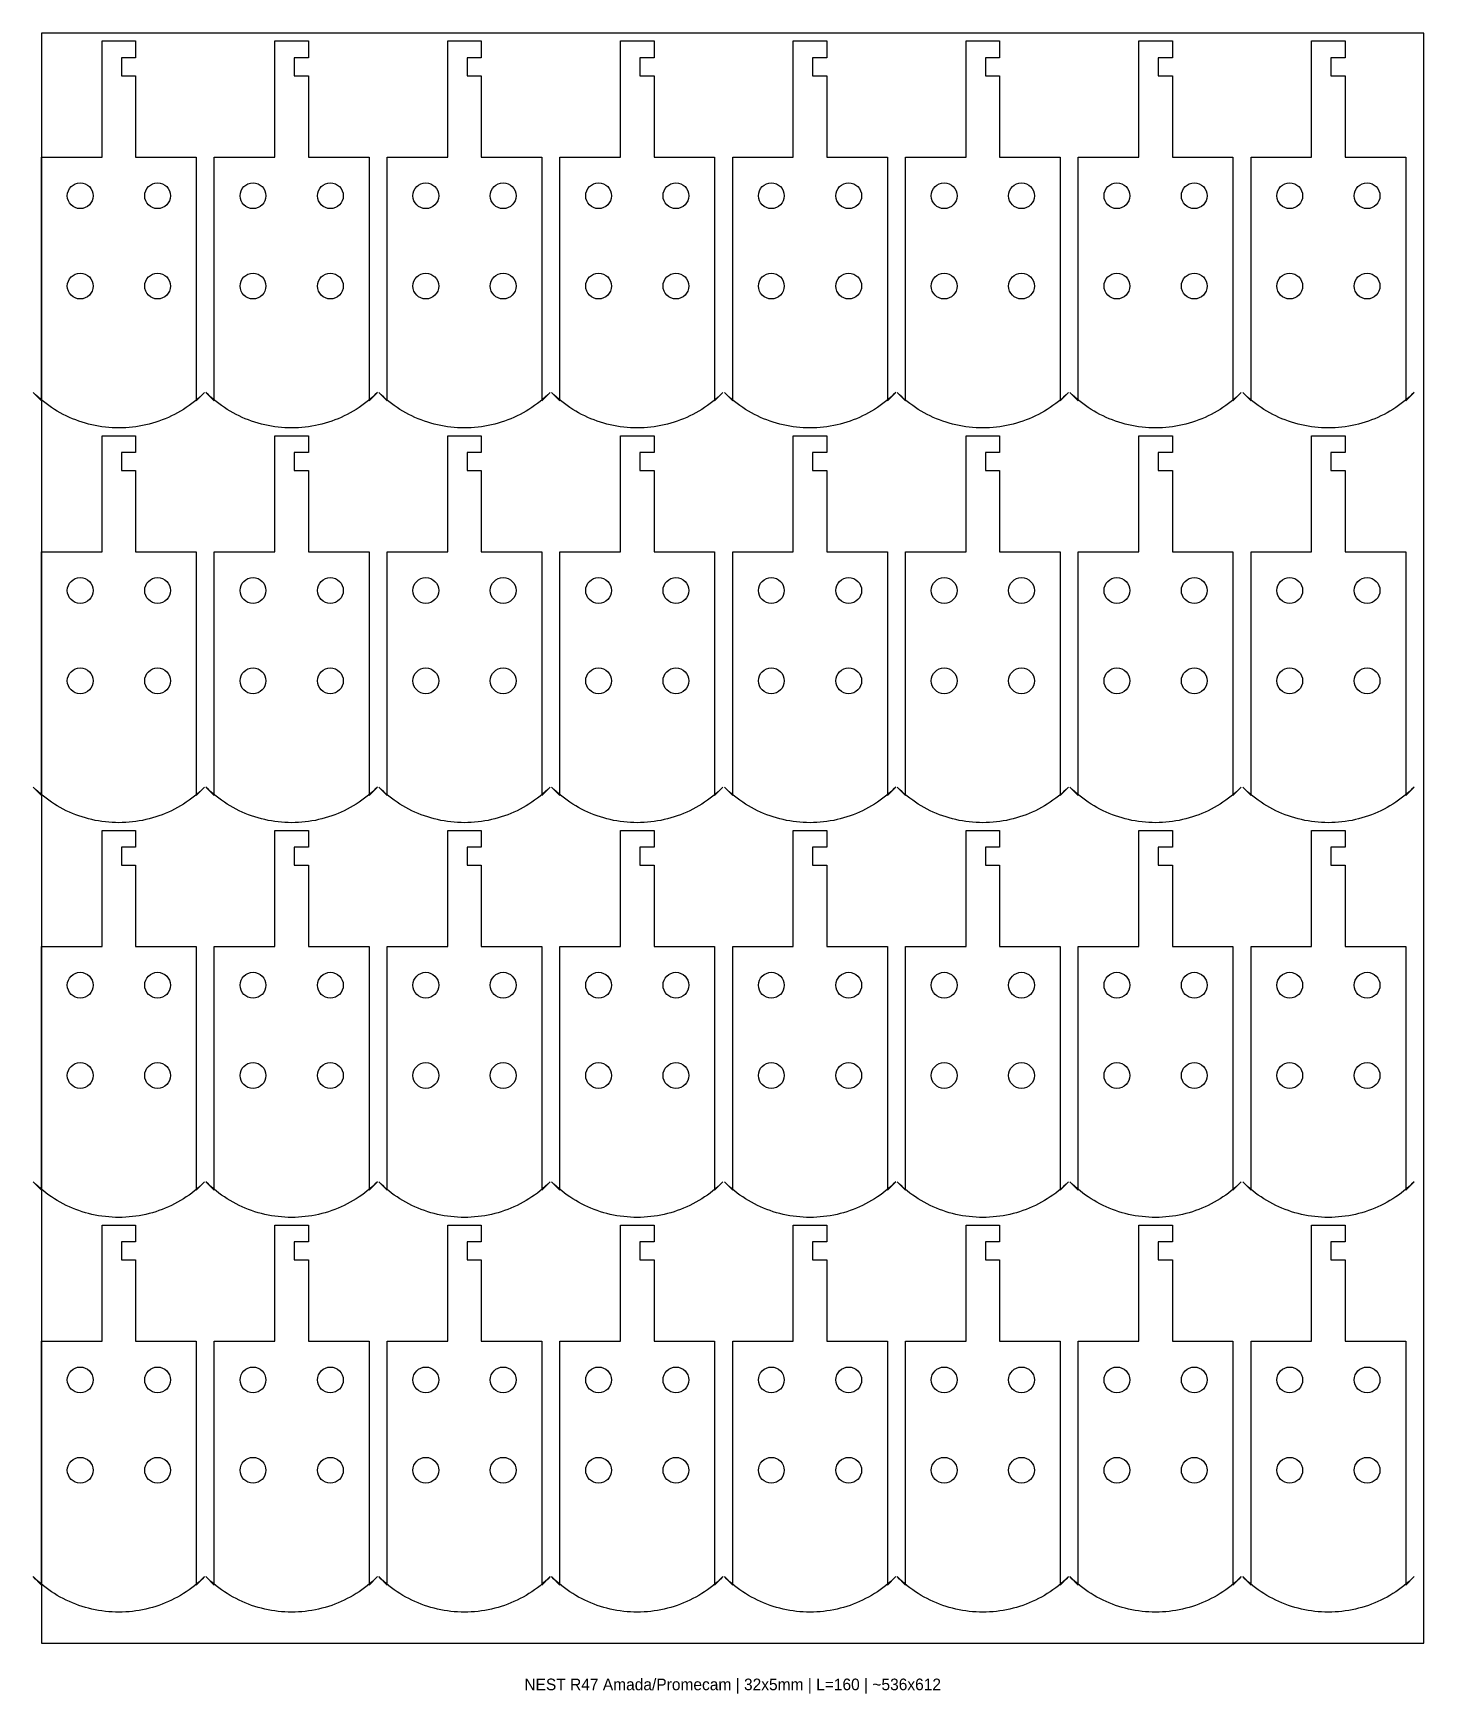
# Model space of a CAD drawing. Header units: millimetres. Extents: x -3 to 536, y -32 to 612.
import ezdxf
from ezdxf.enums import TextEntityAlignment as Align

# ---------------------------------------------------------------- set-up
doc = ezdxf.new("R2010")
doc.units = ezdxf.units.MM
doc.layers.add('CUT', color=1, linetype='Continuous')
doc.layers.add('INFO', color=7, linetype='Continuous')

msp = doc.modelspace()

# ---------------------------------------------------------------- linework, layer by layer
at = {"layer": 'CUT', "color": 1}
for points in [[(23.5, 609), (36.5, 609), (36.5, 602.5), (31, 602.5), (31, 595.5), (36.5, 595.5), (36.5, 564), (60, 564), (60, 469.53), (63.23, 472.77), (62.29, 471.85), (61.32, 470.95), (60.32, 470.09), (59.3, 469.25), (58.26, 468.45), (57.2, 467.67), (56.11, 466.92), (55.01, 466.2), (53.88, 465.52), (52.73, 464.86), (51.57, 464.24), (50.39, 463.65), (49.2, 463.1), (47.99, 462.58), (46.76, 462.09), (45.52, 461.64), (44.27, 461.22), (43.01, 460.84), (41.74, 460.49), (40.46, 460.18), (39.17, 459.9), (37.87, 459.66), (36.57, 459.46), (35.26, 459.3), (33.95, 459.17), (32.64, 459.07), (31.32, 459.02), (30, 459), (28.68, 459.02), (27.36, 459.07), (26.05, 459.17), (24.74, 459.3), (23.43, 459.46), (22.13, 459.66), (20.83, 459.9), (19.54, 460.18), (18.26, 460.49), (16.99, 460.84), (15.73, 461.22), (14.48, 461.64), (13.24, 462.09), (12.01, 462.58), (10.8, 463.1), (9.61, 463.65), (8.43, 464.24), (7.27, 464.86), (6.12, 465.52), (4.99, 466.2), (3.89, 466.92), (2.8, 467.67), (1.74, 468.45), (0.7, 469.25), (-0.32, 470.09), (-1.32, 470.95), (-2.29, 471.85), (-3.23, 472.77), (0, 469.53), (0, 564), (23.5, 564)], [(90.5, 609), (103.5, 609), (103.5, 602.5), (98, 602.5), (98, 595.5), (103.5, 595.5), (103.5, 564), (127, 564), (127, 469.53), (130.23, 472.77), (129.29, 471.85), (128.32, 470.95), (127.32, 470.09), (126.3, 469.25), (125.26, 468.45), (124.2, 467.67), (123.11, 466.92), (122.01, 466.2), (120.88, 465.52), (119.73, 464.86), (118.57, 464.24), (117.39, 463.65), (116.2, 463.1), (114.99, 462.58), (113.76, 462.09), (112.52, 461.64), (111.27, 461.22), (110.01, 460.84), (108.74, 460.49), (107.46, 460.18), (106.17, 459.9), (104.87, 459.66), (103.57, 459.46), (102.26, 459.3), (100.95, 459.17), (99.64, 459.07), (98.32, 459.02), (97, 459), (95.68, 459.02), (94.36, 459.07), (93.05, 459.17), (91.74, 459.3), (90.43, 459.46), (89.13, 459.66), (87.83, 459.9), (86.54, 460.18), (85.26, 460.49), (83.99, 460.84), (82.73, 461.22), (81.48, 461.64), (80.24, 462.09), (79.01, 462.58), (77.8, 463.1), (76.61, 463.65), (75.43, 464.24), (74.27, 464.86), (73.12, 465.52), (71.99, 466.2), (70.89, 466.92), (69.8, 467.67), (68.74, 468.45), (67.7, 469.25), (66.68, 470.09), (65.68, 470.95), (64.71, 471.85), (63.77, 472.77), (67, 469.53), (67, 564), (90.5, 564)], [(157.5, 609), (170.5, 609), (170.5, 602.5), (165, 602.5), (165, 595.5), (170.5, 595.5), (170.5, 564), (194, 564), (194, 469.53), (197.23, 472.77), (196.29, 471.85), (195.32, 470.95), (194.32, 470.09), (193.3, 469.25), (192.26, 468.45), (191.2, 467.67), (190.11, 466.92), (189.01, 466.2), (187.88, 465.52), (186.73, 464.86), (185.57, 464.24), (184.39, 463.65), (183.2, 463.1), (181.99, 462.58), (180.76, 462.09), (179.52, 461.64), (178.27, 461.22), (177.01, 460.84), (175.74, 460.49), (174.46, 460.18), (173.17, 459.9), (171.87, 459.66), (170.57, 459.46), (169.26, 459.3), (167.95, 459.17), (166.64, 459.07), (165.32, 459.02), (164, 459), (162.68, 459.02), (161.36, 459.07), (160.05, 459.17), (158.74, 459.3), (157.43, 459.46), (156.13, 459.66), (154.83, 459.9), (153.54, 460.18), (152.26, 460.49), (150.99, 460.84), (149.73, 461.22), (148.48, 461.64), (147.24, 462.09), (146.01, 462.58), (144.8, 463.1), (143.61, 463.65), (142.43, 464.24), (141.27, 464.86), (140.12, 465.52), (138.99, 466.2), (137.89, 466.92), (136.8, 467.67), (135.74, 468.45), (134.7, 469.25), (133.68, 470.09), (132.68, 470.95), (131.71, 471.85), (130.77, 472.77), (134, 469.53), (134, 564), (157.5, 564)], [(224.5, 609), (237.5, 609), (237.5, 602.5), (232, 602.5), (232, 595.5), (237.5, 595.5), (237.5, 564), (261, 564), (261, 469.53), (264.23, 472.77), (263.29, 471.85), (262.32, 470.95), (261.32, 470.09), (260.3, 469.25), (259.26, 468.45), (258.2, 467.67), (257.11, 466.92), (256.01, 466.2), (254.88, 465.52), (253.73, 464.86), (252.57, 464.24), (251.39, 463.65), (250.2, 463.1), (248.99, 462.58), (247.76, 462.09), (246.52, 461.64), (245.27, 461.22), (244.01, 460.84), (242.74, 460.49), (241.46, 460.18), (240.17, 459.9), (238.87, 459.66), (237.57, 459.46), (236.26, 459.3), (234.95, 459.17), (233.64, 459.07), (232.32, 459.02), (231, 459), (229.68, 459.02), (228.36, 459.07), (227.05, 459.17), (225.74, 459.3), (224.43, 459.46), (223.13, 459.66), (221.83, 459.9), (220.54, 460.18), (219.26, 460.49), (217.99, 460.84), (216.73, 461.22), (215.48, 461.64), (214.24, 462.09), (213.01, 462.58), (211.8, 463.1), (210.61, 463.65), (209.43, 464.24), (208.27, 464.86), (207.12, 465.52), (205.99, 466.2), (204.89, 466.92), (203.8, 467.67), (202.74, 468.45), (201.7, 469.25), (200.68, 470.09), (199.68, 470.95), (198.71, 471.85), (197.77, 472.77), (201, 469.53), (201, 564), (224.5, 564)], [(291.5, 609), (304.5, 609), (304.5, 602.5), (299, 602.5), (299, 595.5), (304.5, 595.5), (304.5, 564), (328, 564), (328, 469.53), (331.23, 472.77), (330.29, 471.85), (329.32, 470.95), (328.32, 470.09), (327.3, 469.25), (326.26, 468.45), (325.2, 467.67), (324.11, 466.92), (323.01, 466.2), (321.88, 465.52), (320.73, 464.86), (319.57, 464.24), (318.39, 463.65), (317.2, 463.1), (315.99, 462.58), (314.76, 462.09), (313.52, 461.64), (312.27, 461.22), (311.01, 460.84), (309.74, 460.49), (308.46, 460.18), (307.17, 459.9), (305.87, 459.66), (304.57, 459.46), (303.26, 459.3), (301.95, 459.17), (300.64, 459.07), (299.32, 459.02), (298, 459), (296.68, 459.02), (295.36, 459.07), (294.05, 459.17), (292.74, 459.3), (291.43, 459.46), (290.13, 459.66), (288.83, 459.9), (287.54, 460.18), (286.26, 460.49), (284.99, 460.84), (283.73, 461.22), (282.48, 461.64), (281.24, 462.09), (280.01, 462.58), (278.8, 463.1), (277.61, 463.65), (276.43, 464.24), (275.27, 464.86), (274.12, 465.52), (272.99, 466.2), (271.89, 466.92), (270.8, 467.67), (269.74, 468.45), (268.7, 469.25), (267.68, 470.09), (266.68, 470.95), (265.71, 471.85), (264.77, 472.77), (268, 469.53), (268, 564), (291.5, 564)], [(358.5, 609), (371.5, 609), (371.5, 602.5), (366, 602.5), (366, 595.5), (371.5, 595.5), (371.5, 564), (395, 564), (395, 469.53), (398.23, 472.77), (397.29, 471.85), (396.32, 470.95), (395.32, 470.09), (394.3, 469.25), (393.26, 468.45), (392.2, 467.67), (391.11, 466.92), (390.01, 466.2), (388.88, 465.52), (387.73, 464.86), (386.57, 464.24), (385.39, 463.65), (384.2, 463.1), (382.99, 462.58), (381.76, 462.09), (380.52, 461.64), (379.27, 461.22), (378.01, 460.84), (376.74, 460.49), (375.46, 460.18), (374.17, 459.9), (372.87, 459.66), (371.57, 459.46), (370.26, 459.3), (368.95, 459.17), (367.64, 459.07), (366.32, 459.02), (365, 459), (363.68, 459.02), (362.36, 459.07), (361.05, 459.17), (359.74, 459.3), (358.43, 459.46), (357.13, 459.66), (355.83, 459.9), (354.54, 460.18), (353.26, 460.49), (351.99, 460.84), (350.73, 461.22), (349.48, 461.64), (348.24, 462.09), (347.01, 462.58), (345.8, 463.1), (344.61, 463.65), (343.43, 464.24), (342.27, 464.86), (341.12, 465.52), (339.99, 466.2), (338.89, 466.92), (337.8, 467.67), (336.74, 468.45), (335.7, 469.25), (334.68, 470.09), (333.68, 470.95), (332.71, 471.85), (331.77, 472.77), (335, 469.53), (335, 564), (358.5, 564)], [(425.5, 609), (438.5, 609), (438.5, 602.5), (433, 602.5), (433, 595.5), (438.5, 595.5), (438.5, 564), (462, 564), (462, 469.53), (465.23, 472.77), (464.29, 471.85), (463.32, 470.95), (462.32, 470.09), (461.3, 469.25), (460.26, 468.45), (459.2, 467.67), (458.11, 466.92), (457.01, 466.2), (455.88, 465.52), (454.73, 464.86), (453.57, 464.24), (452.39, 463.65), (451.2, 463.1), (449.99, 462.58), (448.76, 462.09), (447.52, 461.64), (446.27, 461.22), (445.01, 460.84), (443.74, 460.49), (442.46, 460.18), (441.17, 459.9), (439.87, 459.66), (438.57, 459.46), (437.26, 459.3), (435.95, 459.17), (434.64, 459.07), (433.32, 459.02), (432, 459), (430.68, 459.02), (429.36, 459.07), (428.05, 459.17), (426.74, 459.3), (425.43, 459.46), (424.13, 459.66), (422.83, 459.9), (421.54, 460.18), (420.26, 460.49), (418.99, 460.84), (417.73, 461.22), (416.48, 461.64), (415.24, 462.09), (414.01, 462.58), (412.8, 463.1), (411.61, 463.65), (410.43, 464.24), (409.27, 464.86), (408.12, 465.52), (406.99, 466.2), (405.89, 466.92), (404.8, 467.67), (403.74, 468.45), (402.7, 469.25), (401.68, 470.09), (400.68, 470.95), (399.71, 471.85), (398.77, 472.77), (402, 469.53), (402, 564), (425.5, 564)], [(492.5, 609), (505.5, 609), (505.5, 602.5), (500, 602.5), (500, 595.5), (505.5, 595.5), (505.5, 564), (529, 564), (529, 469.53), (532.23, 472.77), (531.29, 471.85), (530.32, 470.95), (529.32, 470.09), (528.3, 469.25), (527.26, 468.45), (526.2, 467.67), (525.11, 466.92), (524.01, 466.2), (522.88, 465.52), (521.73, 464.86), (520.57, 464.24), (519.39, 463.65), (518.2, 463.1), (516.99, 462.58), (515.76, 462.09), (514.52, 461.64), (513.27, 461.22), (512.01, 460.84), (510.74, 460.49), (509.46, 460.18), (508.17, 459.9), (506.87, 459.66), (505.57, 459.46), (504.26, 459.3), (502.95, 459.17), (501.64, 459.07), (500.32, 459.02), (499, 459), (497.68, 459.02), (496.36, 459.07), (495.05, 459.17), (493.74, 459.3), (492.43, 459.46), (491.13, 459.66), (489.83, 459.9), (488.54, 460.18), (487.26, 460.49), (485.99, 460.84), (484.73, 461.22), (483.48, 461.64), (482.24, 462.09), (481.01, 462.58), (479.8, 463.1), (478.61, 463.65), (477.43, 464.24), (476.27, 464.86), (475.12, 465.52), (473.99, 466.2), (472.89, 466.92), (471.8, 467.67), (470.74, 468.45), (469.7, 469.25), (468.68, 470.09), (467.68, 470.95), (466.71, 471.85), (465.77, 472.77), (469, 469.53), (469, 564), (492.5, 564)], [(23.5, 456), (36.5, 456), (36.5, 449.5), (31, 449.5), (31, 442.5), (36.5, 442.5), (36.5, 411), (60, 411), (60, 316.53), (63.23, 319.77), (62.29, 318.85), (61.32, 317.95), (60.32, 317.09), (59.3, 316.25), (58.26, 315.45), (57.2, 314.67), (56.11, 313.92), (55.01, 313.2), (53.88, 312.52), (52.73, 311.86), (51.57, 311.24), (50.39, 310.65), (49.2, 310.1), (47.99, 309.58), (46.76, 309.09), (45.52, 308.64), (44.27, 308.22), (43.01, 307.84), (41.74, 307.49), (40.46, 307.18), (39.17, 306.9), (37.87, 306.66), (36.57, 306.46), (35.26, 306.3), (33.95, 306.17), (32.64, 306.07), (31.32, 306.02), (30, 306), (28.68, 306.02), (27.36, 306.07), (26.05, 306.17), (24.74, 306.3), (23.43, 306.46), (22.13, 306.66), (20.83, 306.9), (19.54, 307.18), (18.26, 307.49), (16.99, 307.84), (15.73, 308.22), (14.48, 308.64), (13.24, 309.09), (12.01, 309.58), (10.8, 310.1), (9.61, 310.65), (8.43, 311.24), (7.27, 311.86), (6.12, 312.52), (4.99, 313.2), (3.89, 313.92), (2.8, 314.67), (1.74, 315.45), (0.7, 316.25), (-0.32, 317.09), (-1.32, 317.95), (-2.29, 318.85), (-3.23, 319.77), (0, 316.53), (0, 411), (23.5, 411)], [(90.5, 456), (103.5, 456), (103.5, 449.5), (98, 449.5), (98, 442.5), (103.5, 442.5), (103.5, 411), (127, 411), (127, 316.53), (130.23, 319.77), (129.29, 318.85), (128.32, 317.95), (127.32, 317.09), (126.3, 316.25), (125.26, 315.45), (124.2, 314.67), (123.11, 313.92), (122.01, 313.2), (120.88, 312.52), (119.73, 311.86), (118.57, 311.24), (117.39, 310.65), (116.2, 310.1), (114.99, 309.58), (113.76, 309.09), (112.52, 308.64), (111.27, 308.22), (110.01, 307.84), (108.74, 307.49), (107.46, 307.18), (106.17, 306.9), (104.87, 306.66), (103.57, 306.46), (102.26, 306.3), (100.95, 306.17), (99.64, 306.07), (98.32, 306.02), (97, 306), (95.68, 306.02), (94.36, 306.07), (93.05, 306.17), (91.74, 306.3), (90.43, 306.46), (89.13, 306.66), (87.83, 306.9), (86.54, 307.18), (85.26, 307.49), (83.99, 307.84), (82.73, 308.22), (81.48, 308.64), (80.24, 309.09), (79.01, 309.58), (77.8, 310.1), (76.61, 310.65), (75.43, 311.24), (74.27, 311.86), (73.12, 312.52), (71.99, 313.2), (70.89, 313.92), (69.8, 314.67), (68.74, 315.45), (67.7, 316.25), (66.68, 317.09), (65.68, 317.95), (64.71, 318.85), (63.77, 319.77), (67, 316.53), (67, 411), (90.5, 411)], [(157.5, 456), (170.5, 456), (170.5, 449.5), (165, 449.5), (165, 442.5), (170.5, 442.5), (170.5, 411), (194, 411), (194, 316.53), (197.23, 319.77), (196.29, 318.85), (195.32, 317.95), (194.32, 317.09), (193.3, 316.25), (192.26, 315.45), (191.2, 314.67), (190.11, 313.92), (189.01, 313.2), (187.88, 312.52), (186.73, 311.86), (185.57, 311.24), (184.39, 310.65), (183.2, 310.1), (181.99, 309.58), (180.76, 309.09), (179.52, 308.64), (178.27, 308.22), (177.01, 307.84), (175.74, 307.49), (174.46, 307.18), (173.17, 306.9), (171.87, 306.66), (170.57, 306.46), (169.26, 306.3), (167.95, 306.17), (166.64, 306.07), (165.32, 306.02), (164, 306), (162.68, 306.02), (161.36, 306.07), (160.05, 306.17), (158.74, 306.3), (157.43, 306.46), (156.13, 306.66), (154.83, 306.9), (153.54, 307.18), (152.26, 307.49), (150.99, 307.84), (149.73, 308.22), (148.48, 308.64), (147.24, 309.09), (146.01, 309.58), (144.8, 310.1), (143.61, 310.65), (142.43, 311.24), (141.27, 311.86), (140.12, 312.52), (138.99, 313.2), (137.89, 313.92), (136.8, 314.67), (135.74, 315.45), (134.7, 316.25), (133.68, 317.09), (132.68, 317.95), (131.71, 318.85), (130.77, 319.77), (134, 316.53), (134, 411), (157.5, 411)], [(224.5, 456), (237.5, 456), (237.5, 449.5), (232, 449.5), (232, 442.5), (237.5, 442.5), (237.5, 411), (261, 411), (261, 316.53), (264.23, 319.77), (263.29, 318.85), (262.32, 317.95), (261.32, 317.09), (260.3, 316.25), (259.26, 315.45), (258.2, 314.67), (257.11, 313.92), (256.01, 313.2), (254.88, 312.52), (253.73, 311.86), (252.57, 311.24), (251.39, 310.65), (250.2, 310.1), (248.99, 309.58), (247.76, 309.09), (246.52, 308.64), (245.27, 308.22), (244.01, 307.84), (242.74, 307.49), (241.46, 307.18), (240.17, 306.9), (238.87, 306.66), (237.57, 306.46), (236.26, 306.3), (234.95, 306.17), (233.64, 306.07), (232.32, 306.02), (231, 306), (229.68, 306.02), (228.36, 306.07), (227.05, 306.17), (225.74, 306.3), (224.43, 306.46), (223.13, 306.66), (221.83, 306.9), (220.54, 307.18), (219.26, 307.49), (217.99, 307.84), (216.73, 308.22), (215.48, 308.64), (214.24, 309.09), (213.01, 309.58), (211.8, 310.1), (210.61, 310.65), (209.43, 311.24), (208.27, 311.86), (207.12, 312.52), (205.99, 313.2), (204.89, 313.92), (203.8, 314.67), (202.74, 315.45), (201.7, 316.25), (200.68, 317.09), (199.68, 317.95), (198.71, 318.85), (197.77, 319.77), (201, 316.53), (201, 411), (224.5, 411)], [(291.5, 456), (304.5, 456), (304.5, 449.5), (299, 449.5), (299, 442.5), (304.5, 442.5), (304.5, 411), (328, 411), (328, 316.53), (331.23, 319.77), (330.29, 318.85), (329.32, 317.95), (328.32, 317.09), (327.3, 316.25), (326.26, 315.45), (325.2, 314.67), (324.11, 313.92), (323.01, 313.2), (321.88, 312.52), (320.73, 311.86), (319.57, 311.24), (318.39, 310.65), (317.2, 310.1), (315.99, 309.58), (314.76, 309.09), (313.52, 308.64), (312.27, 308.22), (311.01, 307.84), (309.74, 307.49), (308.46, 307.18), (307.17, 306.9), (305.87, 306.66), (304.57, 306.46), (303.26, 306.3), (301.95, 306.17), (300.64, 306.07), (299.32, 306.02), (298, 306), (296.68, 306.02), (295.36, 306.07), (294.05, 306.17), (292.74, 306.3), (291.43, 306.46), (290.13, 306.66), (288.83, 306.9), (287.54, 307.18), (286.26, 307.49), (284.99, 307.84), (283.73, 308.22), (282.48, 308.64), (281.24, 309.09), (280.01, 309.58), (278.8, 310.1), (277.61, 310.65), (276.43, 311.24), (275.27, 311.86), (274.12, 312.52), (272.99, 313.2), (271.89, 313.92), (270.8, 314.67), (269.74, 315.45), (268.7, 316.25), (267.68, 317.09), (266.68, 317.95), (265.71, 318.85), (264.77, 319.77), (268, 316.53), (268, 411), (291.5, 411)], [(358.5, 456), (371.5, 456), (371.5, 449.5), (366, 449.5), (366, 442.5), (371.5, 442.5), (371.5, 411), (395, 411), (395, 316.53), (398.23, 319.77), (397.29, 318.85), (396.32, 317.95), (395.32, 317.09), (394.3, 316.25), (393.26, 315.45), (392.2, 314.67), (391.11, 313.92), (390.01, 313.2), (388.88, 312.52), (387.73, 311.86), (386.57, 311.24), (385.39, 310.65), (384.2, 310.1), (382.99, 309.58), (381.76, 309.09), (380.52, 308.64), (379.27, 308.22), (378.01, 307.84), (376.74, 307.49), (375.46, 307.18), (374.17, 306.9), (372.87, 306.66), (371.57, 306.46), (370.26, 306.3), (368.95, 306.17), (367.64, 306.07), (366.32, 306.02), (365, 306), (363.68, 306.02), (362.36, 306.07), (361.05, 306.17), (359.74, 306.3), (358.43, 306.46), (357.13, 306.66), (355.83, 306.9), (354.54, 307.18), (353.26, 307.49), (351.99, 307.84), (350.73, 308.22), (349.48, 308.64), (348.24, 309.09), (347.01, 309.58), (345.8, 310.1), (344.61, 310.65), (343.43, 311.24), (342.27, 311.86), (341.12, 312.52), (339.99, 313.2), (338.89, 313.92), (337.8, 314.67), (336.74, 315.45), (335.7, 316.25), (334.68, 317.09), (333.68, 317.95), (332.71, 318.85), (331.77, 319.77), (335, 316.53), (335, 411), (358.5, 411)], [(425.5, 456), (438.5, 456), (438.5, 449.5), (433, 449.5), (433, 442.5), (438.5, 442.5), (438.5, 411), (462, 411), (462, 316.53), (465.23, 319.77), (464.29, 318.85), (463.32, 317.95), (462.32, 317.09), (461.3, 316.25), (460.26, 315.45), (459.2, 314.67), (458.11, 313.92), (457.01, 313.2), (455.88, 312.52), (454.73, 311.86), (453.57, 311.24), (452.39, 310.65), (451.2, 310.1), (449.99, 309.58), (448.76, 309.09), (447.52, 308.64), (446.27, 308.22), (445.01, 307.84), (443.74, 307.49), (442.46, 307.18), (441.17, 306.9), (439.87, 306.66), (438.57, 306.46), (437.26, 306.3), (435.95, 306.17), (434.64, 306.07), (433.32, 306.02), (432, 306), (430.68, 306.02), (429.36, 306.07), (428.05, 306.17), (426.74, 306.3), (425.43, 306.46), (424.13, 306.66), (422.83, 306.9), (421.54, 307.18), (420.26, 307.49), (418.99, 307.84), (417.73, 308.22), (416.48, 308.64), (415.24, 309.09), (414.01, 309.58), (412.8, 310.1), (411.61, 310.65), (410.43, 311.24), (409.27, 311.86), (408.12, 312.52), (406.99, 313.2), (405.89, 313.92), (404.8, 314.67), (403.74, 315.45), (402.7, 316.25), (401.68, 317.09), (400.68, 317.95), (399.71, 318.85), (398.77, 319.77), (402, 316.53), (402, 411), (425.5, 411)], [(492.5, 456), (505.5, 456), (505.5, 449.5), (500, 449.5), (500, 442.5), (505.5, 442.5), (505.5, 411), (529, 411), (529, 316.53), (532.23, 319.77), (531.29, 318.85), (530.32, 317.95), (529.32, 317.09), (528.3, 316.25), (527.26, 315.45), (526.2, 314.67), (525.11, 313.92), (524.01, 313.2), (522.88, 312.52), (521.73, 311.86), (520.57, 311.24), (519.39, 310.65), (518.2, 310.1), (516.99, 309.58), (515.76, 309.09), (514.52, 308.64), (513.27, 308.22), (512.01, 307.84), (510.74, 307.49), (509.46, 307.18), (508.17, 306.9), (506.87, 306.66), (505.57, 306.46), (504.26, 306.3), (502.95, 306.17), (501.64, 306.07), (500.32, 306.02), (499, 306), (497.68, 306.02), (496.36, 306.07), (495.05, 306.17), (493.74, 306.3), (492.43, 306.46), (491.13, 306.66), (489.83, 306.9), (488.54, 307.18), (487.26, 307.49), (485.99, 307.84), (484.73, 308.22), (483.48, 308.64), (482.24, 309.09), (481.01, 309.58), (479.8, 310.1), (478.61, 310.65), (477.43, 311.24), (476.27, 311.86), (475.12, 312.52), (473.99, 313.2), (472.89, 313.92), (471.8, 314.67), (470.74, 315.45), (469.7, 316.25), (468.68, 317.09), (467.68, 317.95), (466.71, 318.85), (465.77, 319.77), (469, 316.53), (469, 411), (492.5, 411)], [(23.5, 303), (36.5, 303), (36.5, 296.5), (31, 296.5), (31, 289.5), (36.5, 289.5), (36.5, 258), (60, 258), (60, 163.53), (63.23, 166.77), (62.29, 165.85), (61.32, 164.95), (60.32, 164.09), (59.3, 163.25), (58.26, 162.45), (57.2, 161.67), (56.11, 160.92), (55.01, 160.2), (53.88, 159.52), (52.73, 158.86), (51.57, 158.24), (50.39, 157.65), (49.2, 157.1), (47.99, 156.58), (46.76, 156.09), (45.52, 155.64), (44.27, 155.22), (43.01, 154.84), (41.74, 154.49), (40.46, 154.18), (39.17, 153.9), (37.87, 153.66), (36.57, 153.46), (35.26, 153.3), (33.95, 153.17), (32.64, 153.07), (31.32, 153.02), (30, 153), (28.68, 153.02), (27.36, 153.07), (26.05, 153.17), (24.74, 153.3), (23.43, 153.46), (22.13, 153.66), (20.83, 153.9), (19.54, 154.18), (18.26, 154.49), (16.99, 154.84), (15.73, 155.22), (14.48, 155.64), (13.24, 156.09), (12.01, 156.58), (10.8, 157.1), (9.61, 157.65), (8.43, 158.24), (7.27, 158.86), (6.12, 159.52), (4.99, 160.2), (3.89, 160.92), (2.8, 161.67), (1.74, 162.45), (0.7, 163.25), (-0.32, 164.09), (-1.32, 164.95), (-2.29, 165.85), (-3.23, 166.77), (0, 163.53), (0, 258), (23.5, 258)], [(90.5, 303), (103.5, 303), (103.5, 296.5), (98, 296.5), (98, 289.5), (103.5, 289.5), (103.5, 258), (127, 258), (127, 163.53), (130.23, 166.77), (129.29, 165.85), (128.32, 164.95), (127.32, 164.09), (126.3, 163.25), (125.26, 162.45), (124.2, 161.67), (123.11, 160.92), (122.01, 160.2), (120.88, 159.52), (119.73, 158.86), (118.57, 158.24), (117.39, 157.65), (116.2, 157.1), (114.99, 156.58), (113.76, 156.09), (112.52, 155.64), (111.27, 155.22), (110.01, 154.84), (108.74, 154.49), (107.46, 154.18), (106.17, 153.9), (104.87, 153.66), (103.57, 153.46), (102.26, 153.3), (100.95, 153.17), (99.64, 153.07), (98.32, 153.02), (97, 153), (95.68, 153.02), (94.36, 153.07), (93.05, 153.17), (91.74, 153.3), (90.43, 153.46), (89.13, 153.66), (87.83, 153.9), (86.54, 154.18), (85.26, 154.49), (83.99, 154.84), (82.73, 155.22), (81.48, 155.64), (80.24, 156.09), (79.01, 156.58), (77.8, 157.1), (76.61, 157.65), (75.43, 158.24), (74.27, 158.86), (73.12, 159.52), (71.99, 160.2), (70.89, 160.92), (69.8, 161.67), (68.74, 162.45), (67.7, 163.25), (66.68, 164.09), (65.68, 164.95), (64.71, 165.85), (63.77, 166.77), (67, 163.53), (67, 258), (90.5, 258)], [(157.5, 303), (170.5, 303), (170.5, 296.5), (165, 296.5), (165, 289.5), (170.5, 289.5), (170.5, 258), (194, 258), (194, 163.53), (197.23, 166.77), (196.29, 165.85), (195.32, 164.95), (194.32, 164.09), (193.3, 163.25), (192.26, 162.45), (191.2, 161.67), (190.11, 160.92), (189.01, 160.2), (187.88, 159.52), (186.73, 158.86), (185.57, 158.24), (184.39, 157.65), (183.2, 157.1), (181.99, 156.58), (180.76, 156.09), (179.52, 155.64), (178.27, 155.22), (177.01, 154.84), (175.74, 154.49), (174.46, 154.18), (173.17, 153.9), (171.87, 153.66), (170.57, 153.46), (169.26, 153.3), (167.95, 153.17), (166.64, 153.07), (165.32, 153.02), (164, 153), (162.68, 153.02), (161.36, 153.07), (160.05, 153.17), (158.74, 153.3), (157.43, 153.46), (156.13, 153.66), (154.83, 153.9), (153.54, 154.18), (152.26, 154.49), (150.99, 154.84), (149.73, 155.22), (148.48, 155.64), (147.24, 156.09), (146.01, 156.58), (144.8, 157.1), (143.61, 157.65), (142.43, 158.24), (141.27, 158.86), (140.12, 159.52), (138.99, 160.2), (137.89, 160.92), (136.8, 161.67), (135.74, 162.45), (134.7, 163.25), (133.68, 164.09), (132.68, 164.95), (131.71, 165.85), (130.77, 166.77), (134, 163.53), (134, 258), (157.5, 258)], [(224.5, 303), (237.5, 303), (237.5, 296.5), (232, 296.5), (232, 289.5), (237.5, 289.5), (237.5, 258), (261, 258), (261, 163.53), (264.23, 166.77), (263.29, 165.85), (262.32, 164.95), (261.32, 164.09), (260.3, 163.25), (259.26, 162.45), (258.2, 161.67), (257.11, 160.92), (256.01, 160.2), (254.88, 159.52), (253.73, 158.86), (252.57, 158.24), (251.39, 157.65), (250.2, 157.1), (248.99, 156.58), (247.76, 156.09), (246.52, 155.64), (245.27, 155.22), (244.01, 154.84), (242.74, 154.49), (241.46, 154.18), (240.17, 153.9), (238.87, 153.66), (237.57, 153.46), (236.26, 153.3), (234.95, 153.17), (233.64, 153.07), (232.32, 153.02), (231, 153), (229.68, 153.02), (228.36, 153.07), (227.05, 153.17), (225.74, 153.3), (224.43, 153.46), (223.13, 153.66), (221.83, 153.9), (220.54, 154.18), (219.26, 154.49), (217.99, 154.84), (216.73, 155.22), (215.48, 155.64), (214.24, 156.09), (213.01, 156.58), (211.8, 157.1), (210.61, 157.65), (209.43, 158.24), (208.27, 158.86), (207.12, 159.52), (205.99, 160.2), (204.89, 160.92), (203.8, 161.67), (202.74, 162.45), (201.7, 163.25), (200.68, 164.09), (199.68, 164.95), (198.71, 165.85), (197.77, 166.77), (201, 163.53), (201, 258), (224.5, 258)], [(291.5, 303), (304.5, 303), (304.5, 296.5), (299, 296.5), (299, 289.5), (304.5, 289.5), (304.5, 258), (328, 258), (328, 163.53), (331.23, 166.77), (330.29, 165.85), (329.32, 164.95), (328.32, 164.09), (327.3, 163.25), (326.26, 162.45), (325.2, 161.67), (324.11, 160.92), (323.01, 160.2), (321.88, 159.52), (320.73, 158.86), (319.57, 158.24), (318.39, 157.65), (317.2, 157.1), (315.99, 156.58), (314.76, 156.09), (313.52, 155.64), (312.27, 155.22), (311.01, 154.84), (309.74, 154.49), (308.46, 154.18), (307.17, 153.9), (305.87, 153.66), (304.57, 153.46), (303.26, 153.3), (301.95, 153.17), (300.64, 153.07), (299.32, 153.02), (298, 153), (296.68, 153.02), (295.36, 153.07), (294.05, 153.17), (292.74, 153.3), (291.43, 153.46), (290.13, 153.66), (288.83, 153.9), (287.54, 154.18), (286.26, 154.49), (284.99, 154.84), (283.73, 155.22), (282.48, 155.64), (281.24, 156.09), (280.01, 156.58), (278.8, 157.1), (277.61, 157.65), (276.43, 158.24), (275.27, 158.86), (274.12, 159.52), (272.99, 160.2), (271.89, 160.92), (270.8, 161.67), (269.74, 162.45), (268.7, 163.25), (267.68, 164.09), (266.68, 164.95), (265.71, 165.85), (264.77, 166.77), (268, 163.53), (268, 258), (291.5, 258)], [(358.5, 303), (371.5, 303), (371.5, 296.5), (366, 296.5), (366, 289.5), (371.5, 289.5), (371.5, 258), (395, 258), (395, 163.53), (398.23, 166.77), (397.29, 165.85), (396.32, 164.95), (395.32, 164.09), (394.3, 163.25), (393.26, 162.45), (392.2, 161.67), (391.11, 160.92), (390.01, 160.2), (388.88, 159.52), (387.73, 158.86), (386.57, 158.24), (385.39, 157.65), (384.2, 157.1), (382.99, 156.58), (381.76, 156.09), (380.52, 155.64), (379.27, 155.22), (378.01, 154.84), (376.74, 154.49), (375.46, 154.18), (374.17, 153.9), (372.87, 153.66), (371.57, 153.46), (370.26, 153.3), (368.95, 153.17), (367.64, 153.07), (366.32, 153.02), (365, 153), (363.68, 153.02), (362.36, 153.07), (361.05, 153.17), (359.74, 153.3), (358.43, 153.46), (357.13, 153.66), (355.83, 153.9), (354.54, 154.18), (353.26, 154.49), (351.99, 154.84), (350.73, 155.22), (349.48, 155.64), (348.24, 156.09), (347.01, 156.58), (345.8, 157.1), (344.61, 157.65), (343.43, 158.24), (342.27, 158.86), (341.12, 159.52), (339.99, 160.2), (338.89, 160.92), (337.8, 161.67), (336.74, 162.45), (335.7, 163.25), (334.68, 164.09), (333.68, 164.95), (332.71, 165.85), (331.77, 166.77), (335, 163.53), (335, 258), (358.5, 258)], [(425.5, 303), (438.5, 303), (438.5, 296.5), (433, 296.5), (433, 289.5), (438.5, 289.5), (438.5, 258), (462, 258), (462, 163.53), (465.23, 166.77), (464.29, 165.85), (463.32, 164.95), (462.32, 164.09), (461.3, 163.25), (460.26, 162.45), (459.2, 161.67), (458.11, 160.92), (457.01, 160.2), (455.88, 159.52), (454.73, 158.86), (453.57, 158.24), (452.39, 157.65), (451.2, 157.1), (449.99, 156.58), (448.76, 156.09), (447.52, 155.64), (446.27, 155.22), (445.01, 154.84), (443.74, 154.49), (442.46, 154.18), (441.17, 153.9), (439.87, 153.66), (438.57, 153.46), (437.26, 153.3), (435.95, 153.17), (434.64, 153.07), (433.32, 153.02), (432, 153), (430.68, 153.02), (429.36, 153.07), (428.05, 153.17), (426.74, 153.3), (425.43, 153.46), (424.13, 153.66), (422.83, 153.9), (421.54, 154.18), (420.26, 154.49), (418.99, 154.84), (417.73, 155.22), (416.48, 155.64), (415.24, 156.09), (414.01, 156.58), (412.8, 157.1), (411.61, 157.65), (410.43, 158.24), (409.27, 158.86), (408.12, 159.52), (406.99, 160.2), (405.89, 160.92), (404.8, 161.67), (403.74, 162.45), (402.7, 163.25), (401.68, 164.09), (400.68, 164.95), (399.71, 165.85), (398.77, 166.77), (402, 163.53), (402, 258), (425.5, 258)], [(492.5, 303), (505.5, 303), (505.5, 296.5), (500, 296.5), (500, 289.5), (505.5, 289.5), (505.5, 258), (529, 258), (529, 163.53), (532.23, 166.77), (531.29, 165.85), (530.32, 164.95), (529.32, 164.09), (528.3, 163.25), (527.26, 162.45), (526.2, 161.67), (525.11, 160.92), (524.01, 160.2), (522.88, 159.52), (521.73, 158.86), (520.57, 158.24), (519.39, 157.65), (518.2, 157.1), (516.99, 156.58), (515.76, 156.09), (514.52, 155.64), (513.27, 155.22), (512.01, 154.84), (510.74, 154.49), (509.46, 154.18), (508.17, 153.9), (506.87, 153.66), (505.57, 153.46), (504.26, 153.3), (502.95, 153.17), (501.64, 153.07), (500.32, 153.02), (499, 153), (497.68, 153.02), (496.36, 153.07), (495.05, 153.17), (493.74, 153.3), (492.43, 153.46), (491.13, 153.66), (489.83, 153.9), (488.54, 154.18), (487.26, 154.49), (485.99, 154.84), (484.73, 155.22), (483.48, 155.64), (482.24, 156.09), (481.01, 156.58), (479.8, 157.1), (478.61, 157.65), (477.43, 158.24), (476.27, 158.86), (475.12, 159.52), (473.99, 160.2), (472.89, 160.92), (471.8, 161.67), (470.74, 162.45), (469.7, 163.25), (468.68, 164.09), (467.68, 164.95), (466.71, 165.85), (465.77, 166.77), (469, 163.53), (469, 258), (492.5, 258)], [(23.5, 150), (36.5, 150), (36.5, 143.5), (31, 143.5), (31, 136.5), (36.5, 136.5), (36.5, 105), (60, 105), (60, 10.53), (63.23, 13.77), (62.29, 12.85), (61.32, 11.95), (60.32, 11.09), (59.3, 10.25), (58.26, 9.45), (57.2, 8.67), (56.11, 7.92), (55.01, 7.2), (53.88, 6.52), (52.73, 5.86), (51.57, 5.24), (50.39, 4.65), (49.2, 4.1), (47.99, 3.58), (46.76, 3.09), (45.52, 2.64), (44.27, 2.22), (43.01, 1.84), (41.74, 1.49), (40.46, 1.18), (39.17, 0.9), (37.87, 0.66), (36.57, 0.46), (35.26, 0.3), (33.95, 0.17), (32.64, 0.07), (31.32, 0.02), (30, 0), (28.68, 0.02), (27.36, 0.07), (26.05, 0.17), (24.74, 0.3), (23.43, 0.46), (22.13, 0.66), (20.83, 0.9), (19.54, 1.18), (18.26, 1.49), (16.99, 1.84), (15.73, 2.22), (14.48, 2.64), (13.24, 3.09), (12.01, 3.58), (10.8, 4.1), (9.61, 4.65), (8.43, 5.24), (7.27, 5.86), (6.12, 6.52), (4.99, 7.2), (3.89, 7.92), (2.8, 8.67), (1.74, 9.45), (0.7, 10.25), (-0.32, 11.09), (-1.32, 11.95), (-2.29, 12.85), (-3.23, 13.77), (0, 10.53), (0, 105), (23.5, 105)], [(90.5, 150), (103.5, 150), (103.5, 143.5), (98, 143.5), (98, 136.5), (103.5, 136.5), (103.5, 105), (127, 105), (127, 10.53), (130.23, 13.77), (129.29, 12.85), (128.32, 11.95), (127.32, 11.09), (126.3, 10.25), (125.26, 9.45), (124.2, 8.67), (123.11, 7.92), (122.01, 7.2), (120.88, 6.52), (119.73, 5.86), (118.57, 5.24), (117.39, 4.65), (116.2, 4.1), (114.99, 3.58), (113.76, 3.09), (112.52, 2.64), (111.27, 2.22), (110.01, 1.84), (108.74, 1.49), (107.46, 1.18), (106.17, 0.9), (104.87, 0.66), (103.57, 0.46), (102.26, 0.3), (100.95, 0.17), (99.64, 0.07), (98.32, 0.02), (97, 0), (95.68, 0.02), (94.36, 0.07), (93.05, 0.17), (91.74, 0.3), (90.43, 0.46), (89.13, 0.66), (87.83, 0.9), (86.54, 1.18), (85.26, 1.49), (83.99, 1.84), (82.73, 2.22), (81.48, 2.64), (80.24, 3.09), (79.01, 3.58), (77.8, 4.1), (76.61, 4.65), (75.43, 5.24), (74.27, 5.86), (73.12, 6.52), (71.99, 7.2), (70.89, 7.92), (69.8, 8.67), (68.74, 9.45), (67.7, 10.25), (66.68, 11.09), (65.68, 11.95), (64.71, 12.85), (63.77, 13.77), (67, 10.53), (67, 105), (90.5, 105)], [(157.5, 150), (170.5, 150), (170.5, 143.5), (165, 143.5), (165, 136.5), (170.5, 136.5), (170.5, 105), (194, 105), (194, 10.53), (197.23, 13.77), (196.29, 12.85), (195.32, 11.95), (194.32, 11.09), (193.3, 10.25), (192.26, 9.45), (191.2, 8.67), (190.11, 7.92), (189.01, 7.2), (187.88, 6.52), (186.73, 5.86), (185.57, 5.24), (184.39, 4.65), (183.2, 4.1), (181.99, 3.58), (180.76, 3.09), (179.52, 2.64), (178.27, 2.22), (177.01, 1.84), (175.74, 1.49), (174.46, 1.18), (173.17, 0.9), (171.87, 0.66), (170.57, 0.46), (169.26, 0.3), (167.95, 0.17), (166.64, 0.07), (165.32, 0.02), (164, 0), (162.68, 0.02), (161.36, 0.07), (160.05, 0.17), (158.74, 0.3), (157.43, 0.46), (156.13, 0.66), (154.83, 0.9), (153.54, 1.18), (152.26, 1.49), (150.99, 1.84), (149.73, 2.22), (148.48, 2.64), (147.24, 3.09), (146.01, 3.58), (144.8, 4.1), (143.61, 4.65), (142.43, 5.24), (141.27, 5.86), (140.12, 6.52), (138.99, 7.2), (137.89, 7.92), (136.8, 8.67), (135.74, 9.45), (134.7, 10.25), (133.68, 11.09), (132.68, 11.95), (131.71, 12.85), (130.77, 13.77), (134, 10.53), (134, 105), (157.5, 105)], [(224.5, 150), (237.5, 150), (237.5, 143.5), (232, 143.5), (232, 136.5), (237.5, 136.5), (237.5, 105), (261, 105), (261, 10.53), (264.23, 13.77), (263.29, 12.85), (262.32, 11.95), (261.32, 11.09), (260.3, 10.25), (259.26, 9.45), (258.2, 8.67), (257.11, 7.92), (256.01, 7.2), (254.88, 6.52), (253.73, 5.86), (252.57, 5.24), (251.39, 4.65), (250.2, 4.1), (248.99, 3.58), (247.76, 3.09), (246.52, 2.64), (245.27, 2.22), (244.01, 1.84), (242.74, 1.49), (241.46, 1.18), (240.17, 0.9), (238.87, 0.66), (237.57, 0.46), (236.26, 0.3), (234.95, 0.17), (233.64, 0.07), (232.32, 0.02), (231, 0), (229.68, 0.02), (228.36, 0.07), (227.05, 0.17), (225.74, 0.3), (224.43, 0.46), (223.13, 0.66), (221.83, 0.9), (220.54, 1.18), (219.26, 1.49), (217.99, 1.84), (216.73, 2.22), (215.48, 2.64), (214.24, 3.09), (213.01, 3.58), (211.8, 4.1), (210.61, 4.65), (209.43, 5.24), (208.27, 5.86), (207.12, 6.52), (205.99, 7.2), (204.89, 7.92), (203.8, 8.67), (202.74, 9.45), (201.7, 10.25), (200.68, 11.09), (199.68, 11.95), (198.71, 12.85), (197.77, 13.77), (201, 10.53), (201, 105), (224.5, 105)], [(291.5, 150), (304.5, 150), (304.5, 143.5), (299, 143.5), (299, 136.5), (304.5, 136.5), (304.5, 105), (328, 105), (328, 10.53), (331.23, 13.77), (330.29, 12.85), (329.32, 11.95), (328.32, 11.09), (327.3, 10.25), (326.26, 9.45), (325.2, 8.67), (324.11, 7.92), (323.01, 7.2), (321.88, 6.52), (320.73, 5.86), (319.57, 5.24), (318.39, 4.65), (317.2, 4.1), (315.99, 3.58), (314.76, 3.09), (313.52, 2.64), (312.27, 2.22), (311.01, 1.84), (309.74, 1.49), (308.46, 1.18), (307.17, 0.9), (305.87, 0.66), (304.57, 0.46), (303.26, 0.3), (301.95, 0.17), (300.64, 0.07), (299.32, 0.02), (298, 0), (296.68, 0.02), (295.36, 0.07), (294.05, 0.17), (292.74, 0.3), (291.43, 0.46), (290.13, 0.66), (288.83, 0.9), (287.54, 1.18), (286.26, 1.49), (284.99, 1.84), (283.73, 2.22), (282.48, 2.64), (281.24, 3.09), (280.01, 3.58), (278.8, 4.1), (277.61, 4.65), (276.43, 5.24), (275.27, 5.86), (274.12, 6.52), (272.99, 7.2), (271.89, 7.92), (270.8, 8.67), (269.74, 9.45), (268.7, 10.25), (267.68, 11.09), (266.68, 11.95), (265.71, 12.85), (264.77, 13.77), (268, 10.53), (268, 105), (291.5, 105)], [(358.5, 150), (371.5, 150), (371.5, 143.5), (366, 143.5), (366, 136.5), (371.5, 136.5), (371.5, 105), (395, 105), (395, 10.53), (398.23, 13.77), (397.29, 12.85), (396.32, 11.95), (395.32, 11.09), (394.3, 10.25), (393.26, 9.45), (392.2, 8.67), (391.11, 7.92), (390.01, 7.2), (388.88, 6.52), (387.73, 5.86), (386.57, 5.24), (385.39, 4.65), (384.2, 4.1), (382.99, 3.58), (381.76, 3.09), (380.52, 2.64), (379.27, 2.22), (378.01, 1.84), (376.74, 1.49), (375.46, 1.18), (374.17, 0.9), (372.87, 0.66), (371.57, 0.46), (370.26, 0.3), (368.95, 0.17), (367.64, 0.07), (366.32, 0.02), (365, 0), (363.68, 0.02), (362.36, 0.07), (361.05, 0.17), (359.74, 0.3), (358.43, 0.46), (357.13, 0.66), (355.83, 0.9), (354.54, 1.18), (353.26, 1.49), (351.99, 1.84), (350.73, 2.22), (349.48, 2.64), (348.24, 3.09), (347.01, 3.58), (345.8, 4.1), (344.61, 4.65), (343.43, 5.24), (342.27, 5.86), (341.12, 6.52), (339.99, 7.2), (338.89, 7.92), (337.8, 8.67), (336.74, 9.45), (335.7, 10.25), (334.68, 11.09), (333.68, 11.95), (332.71, 12.85), (331.77, 13.77), (335, 10.53), (335, 105), (358.5, 105)], [(425.5, 150), (438.5, 150), (438.5, 143.5), (433, 143.5), (433, 136.5), (438.5, 136.5), (438.5, 105), (462, 105), (462, 10.53), (465.23, 13.77), (464.29, 12.85), (463.32, 11.95), (462.32, 11.09), (461.3, 10.25), (460.26, 9.45), (459.2, 8.67), (458.11, 7.92), (457.01, 7.2), (455.88, 6.52), (454.73, 5.86), (453.57, 5.24), (452.39, 4.65), (451.2, 4.1), (449.99, 3.58), (448.76, 3.09), (447.52, 2.64), (446.27, 2.22), (445.01, 1.84), (443.74, 1.49), (442.46, 1.18), (441.17, 0.9), (439.87, 0.66), (438.57, 0.46), (437.26, 0.3), (435.95, 0.17), (434.64, 0.07), (433.32, 0.02), (432, 0), (430.68, 0.02), (429.36, 0.07), (428.05, 0.17), (426.74, 0.3), (425.43, 0.46), (424.13, 0.66), (422.83, 0.9), (421.54, 1.18), (420.26, 1.49), (418.99, 1.84), (417.73, 2.22), (416.48, 2.64), (415.24, 3.09), (414.01, 3.58), (412.8, 4.1), (411.61, 4.65), (410.43, 5.24), (409.27, 5.86), (408.12, 6.52), (406.99, 7.2), (405.89, 7.92), (404.8, 8.67), (403.74, 9.45), (402.7, 10.25), (401.68, 11.09), (400.68, 11.95), (399.71, 12.85), (398.77, 13.77), (402, 10.53), (402, 105), (425.5, 105)], [(492.5, 150), (505.5, 150), (505.5, 143.5), (500, 143.5), (500, 136.5), (505.5, 136.5), (505.5, 105), (529, 105), (529, 10.53), (532.23, 13.77), (531.29, 12.85), (530.32, 11.95), (529.32, 11.09), (528.3, 10.25), (527.26, 9.45), (526.2, 8.67), (525.11, 7.92), (524.01, 7.2), (522.88, 6.52), (521.73, 5.86), (520.57, 5.24), (519.39, 4.65), (518.2, 4.1), (516.99, 3.58), (515.76, 3.09), (514.52, 2.64), (513.27, 2.22), (512.01, 1.84), (510.74, 1.49), (509.46, 1.18), (508.17, 0.9), (506.87, 0.66), (505.57, 0.46), (504.26, 0.3), (502.95, 0.17), (501.64, 0.07), (500.32, 0.02), (499, 0), (497.68, 0.02), (496.36, 0.07), (495.05, 0.17), (493.74, 0.3), (492.43, 0.46), (491.13, 0.66), (489.83, 0.9), (488.54, 1.18), (487.26, 1.49), (485.99, 1.84), (484.73, 2.22), (483.48, 2.64), (482.24, 3.09), (481.01, 3.58), (479.8, 4.1), (478.61, 4.65), (477.43, 5.24), (476.27, 5.86), (475.12, 6.52), (473.99, 7.2), (472.89, 7.92), (471.8, 8.67), (470.74, 9.45), (469.7, 10.25), (468.68, 11.09), (467.68, 11.95), (466.71, 12.85), (465.77, 13.77), (469, 10.53), (469, 105), (492.5, 105)]]:
    msp.add_lwpolyline(points, close=True, dxfattribs=at)
for centre in [(15, 549), (45, 549), (82, 549), (112, 549), (149, 549), (179, 549), (216, 549), (246, 549), (283, 549), (313, 549), (350, 549), (380, 549), (417, 549), (447, 549), (484, 549), (514, 549), (15, 514), (45, 514), (82, 514), (112, 514), (149, 514), (179, 514), (216, 514), (246, 514), (283, 514), (313, 514), (350, 514), (380, 514), (417, 514), (447, 514), (484, 514), (514, 514), (15, 396), (45, 396), (82, 396), (112, 396), (149, 396), (179, 396), (216, 396), (246, 396), (283, 396), (313, 396), (350, 396), (380, 396), (417, 396), (447, 396), (484, 396), (514, 396), (15, 361), (45, 361), (82, 361), (112, 361), (149, 361), (179, 361), (216, 361), (246, 361), (283, 361), (313, 361), (350, 361), (380, 361), (417, 361), (447, 361), (484, 361), (514, 361), (15, 243), (45, 243), (82, 243), (112, 243), (149, 243), (179, 243), (216, 243), (246, 243), (283, 243), (313, 243), (350, 243), (380, 243), (417, 243), (447, 243), (484, 243), (514, 243), (15, 208), (45, 208), (82, 208), (112, 208), (149, 208), (179, 208), (216, 208), (246, 208), (283, 208), (313, 208), (350, 208), (380, 208), (417, 208), (447, 208), (484, 208), (514, 208), (15, 90), (45, 90), (82, 90), (112, 90), (149, 90), (179, 90), (216, 90), (246, 90), (283, 90), (313, 90), (350, 90), (380, 90), (417, 90), (447, 90), (484, 90), (514, 90), (15, 55), (45, 55), (82, 55), (112, 55), (149, 55), (179, 55), (216, 55), (246, 55), (283, 55), (313, 55), (350, 55), (380, 55), (417, 55), (447, 55), (484, 55), (514, 55)]:
    msp.add_circle(centre, 5, dxfattribs=at)
at = {"layer": 'INFO', "color": 8}
msp.add_lwpolyline([(0, -12), (536, -12), (536, 612), (0, 612)], close=True, dxfattribs=at)

# ---------------------------------------------------------------- texts
at = {"layer": 'INFO', "color": 7}
msp.add_text('NEST R47 Amada/Promecam | 32x5mm | L=160 | ~536x612', height=4.5, dxfattribs=at).set_placement((268, -28), align=Align.MIDDLE_CENTER)

doc.saveas('drawing.dxf')
